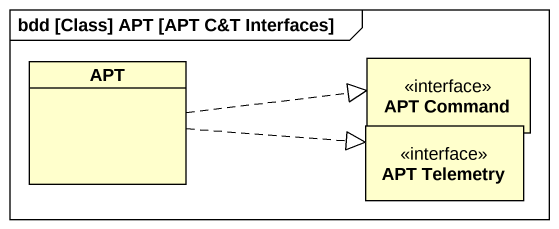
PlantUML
@startuml
mainframe bdd [Class] APT [APT C&T Interfaces]
hide circle
hide empty members
class APT
interface "APT Telemetry" as APT_Telemetry
interface "APT Command" as APT_Command
APT .right.|> APT_Telemetry
APT .right.|> APT_Command
@enduml
